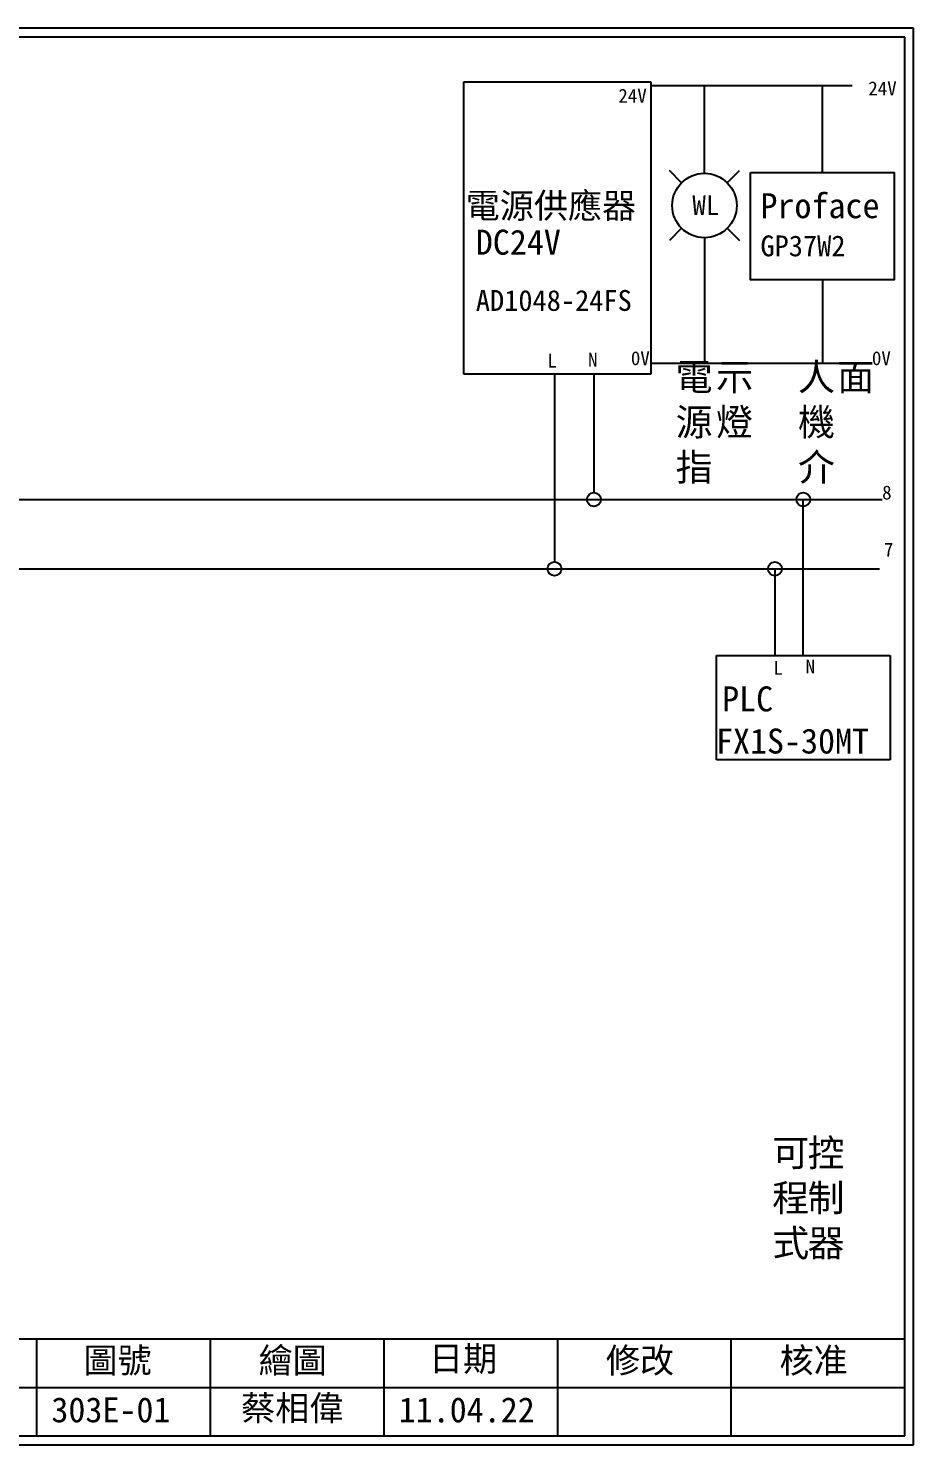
# Model space of a CAD drawing. Extents: x 10 to 297, y 3 to 207.
# Drawn here: x 169.5 to 297, y 3 to 207 of the extents above; entities that cross this region are included whole.
import ezdxf
from ezdxf.enums import TextEntityAlignment as Align

# ---------------------------------------------------------------- set-up
doc = ezdxf.new("R2010")
doc.units = 0
doc.layers.get('0').update_dxf_attribs({"linetype": 'CONTINUOUS'})
doc.layers.add('圖框層', color=7, linetype='CONTINUOUS')
doc.layers.add('標尺寸層', color=3, linetype='CONTINUOUS')
doc.styles.add('CNS', font='romanc.shx', dxfattribs={"bigfont": 'chineset.shx'})
doc.styles.add('STSL', font='KAIU.TTF')

msp = doc.modelspace()

# ---------------------------------------------------------------- linework, layer by layer
for p, q in [((259.19, 199.2), (232.19, 199.2)), ((232.19, 199.2), (232.19, 157.2)), ((259.19, 157.2), (259.19, 199.2)), ((288.16, 198.67), (259.19, 198.67)), ((266.88, 189.99), (266.88, 198.67)), ((266.88, 186.09), (266.88, 189.99)), ((263.6, 184.73), (261.83, 186.5)), ((270.16, 184.73), (271.93, 186.5)), ((263.6, 178.17), (261.83, 176.4)), ((270.16, 178.17), (271.93, 176.4)), ((266.88, 176.81), (266.88, 172.86)), ((266.88, 172.86), (266.88, 158.72)), ((232.19, 157.2), (255.19, 157.2)), ((245.3, 157.2), (245.3, 130.12)), ((250.97, 157.2), (250.97, 140.12)), ((255.19, 157.2), (259.19, 157.2)), ((288.16, 158.72), (259.19, 158.72)), ((165.27, 139.12), (292.46, 139.12)), ((281.11, 116.64), (281.11, 139.12)), ((165.27, 129.12), (292.09, 129.12)), ((268.61, 116.64), (293.61, 116.64)), ((268.61, 101.64), (268.61, 116.64)), ((293.61, 116.64), (293.61, 101.64)), ((293.61, 101.64), (268.61, 101.64))]:
    msp.add_line(p, q)
for centre, radius in [((266.88, 181.45), 4.64), ((250.97, 139.12), 1), ((245.3, 129.12), 1)]:
    msp.add_circle(centre, radius)
at = {"layer": '圖框層', "color": 7}
for p, q in [((297, 206.97), (10, 206.97)), ((297, 3), (297, 206.97)), ((295.75, 205.72), (11.25, 205.72)), ((295.75, 4.25), (295.75, 205.72)), ((11.25, 18.25), (295.75, 18.25)), ((170.75, 4.25), (170.75, 18.25)), ((195.75, 4.25), (195.75, 18.25)), ((220.75, 4.25), (220.75, 18.25)), ((245.75, 4.25), (245.75, 18.25)), ((270.75, 4.25), (270.75, 18.25)), ((145.75, 11.25), (295.75, 11.25)), ((11.25, 4.25), (295.75, 4.25)), ((10, 3), (297, 3))]:
    msp.add_line(p, q, dxfattribs=at)
at = {"layer": '標尺寸層', "color": 7}
for p, q in [((283.86, 186.2), (283.86, 198.67)), ((283.86, 170.76), (283.86, 158.72)), ((277.03, 129.15), (277.03, 116.64))]:
    msp.add_line(p, q, dxfattribs=at)
msp.add_lwpolyline([(273.51, 186.2), (294.21, 186.2), (294.21, 170.76), (273.51, 170.76)], close=True, dxfattribs=at)
for centre in [(281.11, 139.12), (277.03, 129.12)]:
    msp.add_circle(centre, 1, dxfattribs=at)

# ---------------------------------------------------------------- texts
at = {"color": 7}
msp.add_text('WL', height=2.856, dxfattribs=at).set_placement((267.08, 181.5), align=Align.MIDDLE_CENTER)
at = {"layer": '圖框層', "color": 4, "style": 'STSL'}
for s, height, p in [('24V', 2, (254.49, 196.26)), ('24V', 2, (290.47, 197.32)), ('電源供應器', 3.6, (232.5, 179.63)), ('Proface', 3.6, (274.94, 179.63)), ('DC24V', 3.6, (233.96, 174.37)), ('GP37W2', 3, (274.94, 174.14)), ('AD1048-24FS', 3, (233.97, 166.28)), ('L', 2, (244.26, 158.11)), ('N', 2, (250.12, 158.26)), ('0V', 2, (256.29, 158.46)), ('0V', 2, (290.99, 158.46)), ('8', 2, (292.46, 139.12)), ('7', 2, (292.73, 130.9)), ('L', 2, (276.8, 113.88)), ('N', 2, (281.44, 114.06)), ('PLC', 3.6, (269.42, 108.6)), ('FX1S-30MT', 3.6, (268.54, 102.53)), ('圖號', 3.6, (177.47, 13.34)), ('繪圖', 3.6, (202.69, 13.34)), ('日期', 3.6, (227.22, 13.59)), ('修改', 3.6, (252.69, 13.34)), ('核准', 3.6, (277.69, 13.34)), ('蔡相偉', 3.6, (200.18, 6.47)), ('303E-01', 3.6, (172.86, 6.22)), ('11.04.22', 3.6, (222.86, 6.22))]:
    msp.add_text(s, height=height, dxfattribs=at).set_placement(p)
at = {"layer": '標尺寸層', "color": 7, "char_height": 3.9, "attachment_point": 1, "style": 'CNS'}
for s, insert, width in [('{\\fDFKai-SB|b0|i0|c136|p65;人機介}', (280.35, 158.72), 4.1392), ('{\\fDFKai-SB|b0|i0|c136|p65;電\\P源指}', (262.74, 158.72), 4.1392), ('{\\fDFKai-SB|b0|i0|c136|p65;示燈}', (268.55, 158.72), 4.1392), ('{\\fDFKai-SB|b0|i0|c136|p65;面}', (286.01, 158.72), 4.1392), ('{\\fDFKai-SB|b0|i0|c136|p65;可程式}', (276.64, 46.99), 5.4243), ('{\\fDFKai-SB|b0|i0|c136|p65;控制器}', (281.73, 46.99), 5.4243)]:
    msp.add_mtext(s, dxfattribs=dict(at, insert=insert, width=width))

doc.saveas('drawing.dxf')
